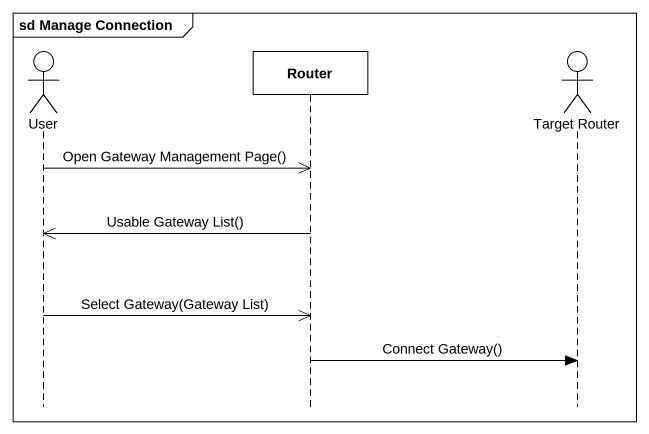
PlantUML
@startuml
mainframe sd Manage Connection
hide footbox
actor User
participant Router
actor "Target Router" as Target_Router

User ->> Router : Open Gateway Management Page()
Router ->> User : Usable Gateway List()
User ->> Router : Select Gateway(Gateway List)
Router -> Target_Router : Connect Gateway()
@enduml
